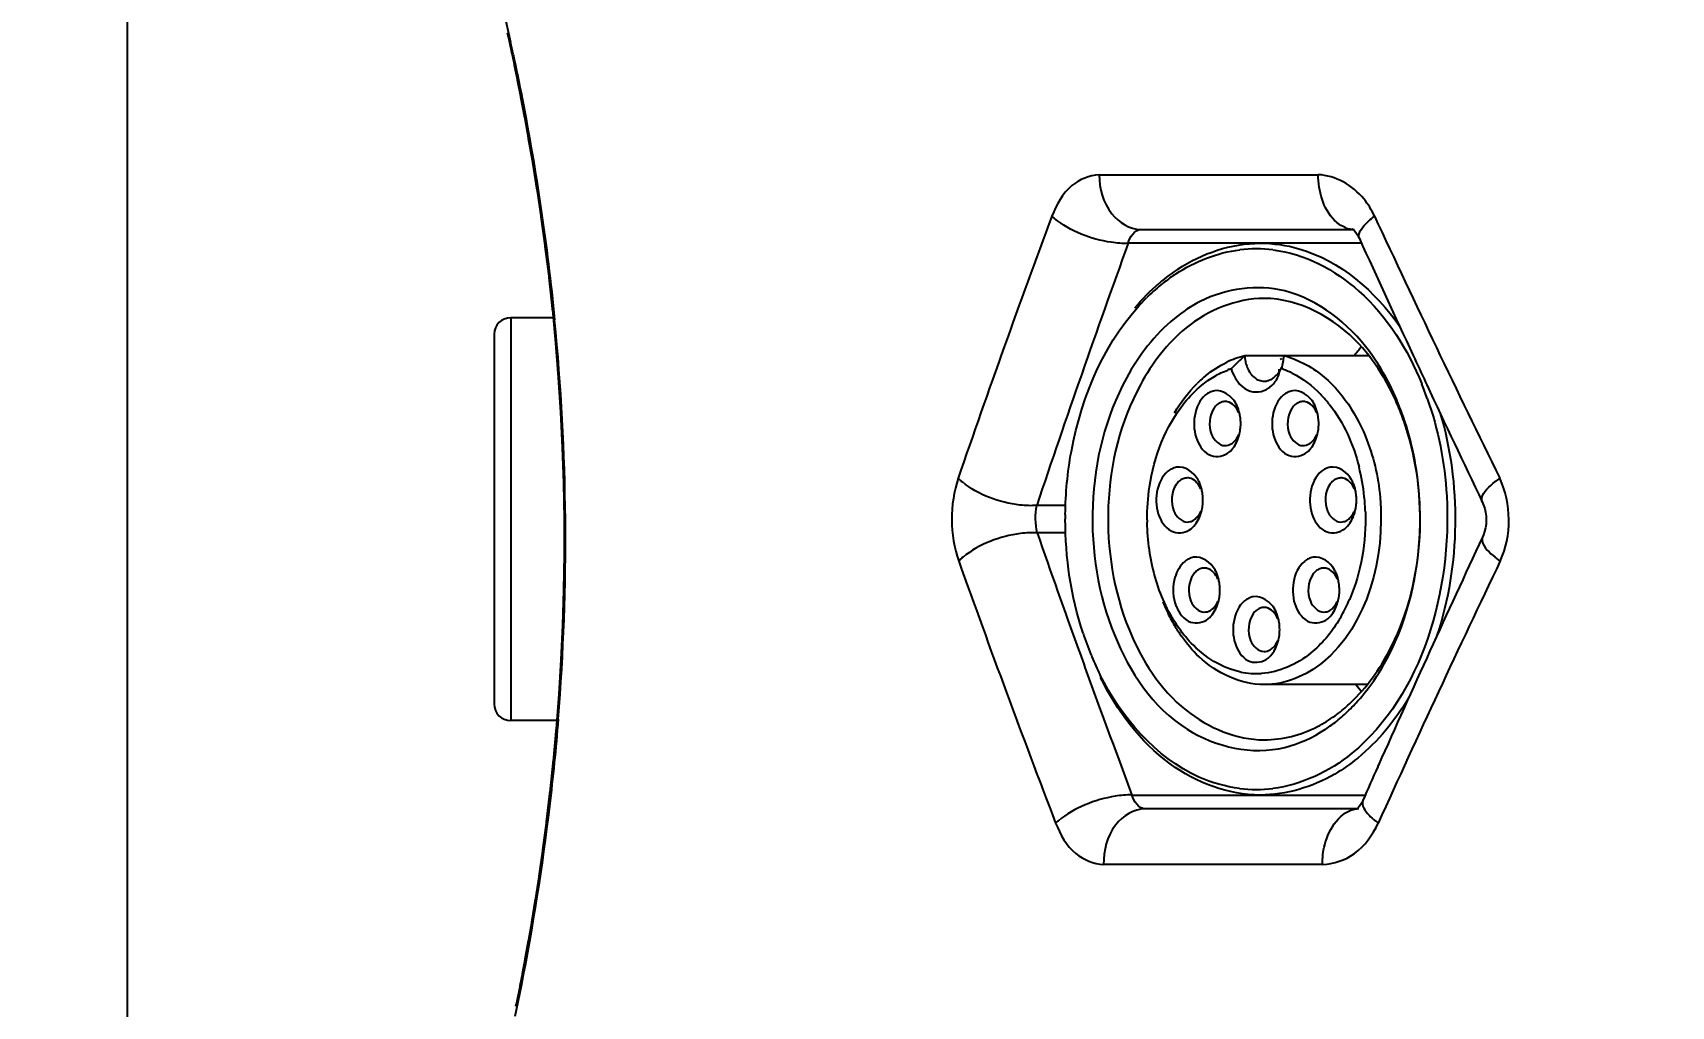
# Model space of a CAD drawing. Header units: millimetres. Extents: x 0 to 1173, y -4 to 841.
# Drawn here: x 241.274 to 244.246, y 508.465 to 510.229 of the extents above; entities that cross this region are included whole.
import ezdxf

# ---------------------------------------------------------------- set-up
doc = ezdxf.new("R2010")
doc.units = ezdxf.units.MM
doc.header["$LTSCALE"] = 65.395
doc.layers.get('0').update_dxf_attribs({"linetype": 'CONTINUOUS'})
for name, color, linetype in [('0_END_MODULE_W_CAM_SOLIFIED_BL2', 7, 'CONTINUOUS'), ('ALL_DRFT_GEOM', 7, 'CONTINUOUS'), ('DRAFT_DIMS', 7, 'CONTINUOUS')]:
    doc.layers.add(name, color=color, linetype=linetype)
doc.styles.get("Standard").update_dxf_attribs({"font": 'txt', "width": 0.8})
doc.dimstyles.new('DIMSTYLE_17', dxfattribs={"dimtxt": 6, "dimasz": 9, "dimexe": 0.5, "dimexo": 0, "dimgap": 1.5, "dimtad": 1, "dimlfac": 10, "dimzin": 0, "dimdsep": 46, "dimtxsty": 'Standard', "dimblk": '_FILLED', "dimblk1": '_FILLED', "dimblk2": '_FILLED', "dimcen": 0.09, "dimadec": 0, "dimazin": 0, "dimtp": 0.01, "dimtm": 0.01, "dimtfac": 1, "dimtofl": 0, "dimtmove": 0, "dimatfit": 3, "dimldrblk": '_FILLED', "dimfxl": 0, "dimtolj": 1, "dimtzin": 0, "dimarcsym": 0})

# ---------------------------------------------------------------- blocks, each defined once
blk = doc.blocks.new('_FILLED')
at = {"color": 0, "linetype": 'ByBlock'}
blk.add_solid([(0, 0), (-1, 0.16667), (-1, -0.16667)], dxfattribs=at)
blk = doc.blocks.new('*D28')
at = {"layer": 'DRAFT_DIMS', "color": 2, "linetype": 'Continuous'}
for p, q in [((241.446, 498.086), (241.446, 534.8956)), ((251.466, 498.086), (251.466, 534.8956)), ((241.446, 534.3956), (229.446, 534.3956)), ((229.446, 534.3956), (246.456, 534.3956)), ((305.1018, 534.3956), (246.456, 534.3956)), ((251.466, 534.3956), (305.1018, 534.3956))]:
    blk.add_line(p, q, dxfattribs=at)
at = {"layer": 'DRAFT_DIMS', "color": 2, "linetype": 'Continuous', "xscale": 9, "yscale": 9, "zscale": 9}
for p, rotation in [((241.446, 534.3956), 5.4e-08), ((251.466, 534.3956), 180.000000017)]:
    blk.add_blockref('_FILLED', p, dxfattribs=dict(at, rotation=rotation))
blk = doc.blocks.new('0_END_MODULE_W_CAM_SOLIFIED_BL2', base_point=(670.806, 355.8574))
at = {"layer": '0_END_MODULE_W_CAM_SOLIFIED_BL2', "color": 7, "linetype": 'Continuous'}
for p, q in [((242.1324, 510.25), (242.1409, 510.212)), ((242.1348, 510.2291), (242.1369, 510.2199)), ((242.1368, 510.2203), (242.1431, 510.1911)), ((242.1428, 510.1925), (242.1477, 510.1692)), ((242.1474, 510.1707), (242.1532, 510.1425)), ((242.1529, 510.144), (242.1594, 510.1112)), ((242.159, 510.113), (242.1662, 510.0755)), ((242.1658, 510.0775), (242.1734, 510.0356)), ((242.173, 510.0377), (242.1809, 509.9917)), ((242.1806, 509.9939), (242.1886, 509.944)), ((243.2084, 509.9718), (243.6055, 509.9718)), ((242.1882, 509.9464), (242.1962, 509.8931)), ((242.1958, 509.8956), (242.2035, 509.8393)), ((243.2836, 509.8727), (243.668, 509.8727)), ((242.2032, 509.8419), (242.2105, 509.7829)), ((243.684, 509.8477), (243.2608, 509.8477)), ((243.6786, 509.8594), (243.6801, 509.8563)), ((242.2101, 509.7855), (242.2168, 509.7242)), ((242.141, 509.7127), (242.141, 508.9827)), ((242.2179, 509.7127), (242.141, 509.7127)), ((242.111, 509.6826), (242.111, 509.0127)), ((243.6974, 509.6435), (243.4721, 509.6435)), ((243.5251, 509.6044), (243.5283, 509.6072)), ((243.8002, 509.5959), (243.8024, 509.5912)), ((243.095, 509.3727), (243.1475, 509.3727)), ((243.1475, 509.3227), (243.0959, 509.3227)), ((243.9357, 509.2718), (243.9262, 509.279)), ((243.6941, 509.0477), (243.5074, 509.0477)), ((242.2282, 509.0306), (242.2234, 508.9677)), ((242.2246, 508.9827), (242.141, 508.9827)), ((242.2236, 508.9703), (242.218, 508.9092)), ((242.2183, 508.9117), (242.212, 508.8528)), ((243.7147, 508.9018), (243.7133, 508.8985)), ((242.2123, 508.8554), (242.2056, 508.7991)), ((243.2677, 508.8477), (243.6908, 508.8477)), ((242.206, 508.8016), (242.1989, 508.7483)), ((243.6749, 508.8227), (243.2913, 508.8227)), ((243.6759, 508.8227), (243.6749, 508.822)), ((242.1993, 508.7507), (242.1921, 508.7008)), ((243.6132, 508.7218), (243.2162, 508.7218)), ((242.1924, 508.7031), (242.1853, 508.657)), ((242.1857, 508.6591), (242.1788, 508.6172)), ((242.1791, 508.6191), (242.1726, 508.5816)), ((242.1729, 508.5833), (242.1669, 508.5504)), ((242.1672, 508.5519), (242.1619, 508.5237)), ((242.1599, 508.5013), (242.1487, 508.4462)), ((242.1579, 508.5031), (242.1507, 508.4672)), ((242.1622, 508.5251), (242.1577, 508.5018)), ((242.1503, 508.4652), (242.151, 508.4683)), ((242.1507, 508.4672), (242.1503, 508.465))]:
    blk.add_line(p, q, dxfattribs=at)
for points in [[(243.668, 509.8731), (243.6675, 509.8733), (243.6674, 509.8733), (243.6681, 509.8729)], [(243.6681, 509.8729), (243.6694, 509.8719), (243.6713, 509.87), (243.6736, 509.8673), (243.6761, 509.8638), (243.6786, 509.8594)], [(242.2166, 509.7269), (242.2223, 509.6664), (242.2273, 509.6045), (242.2314, 509.5413), (242.2345, 509.4774), (242.2367, 509.413), (242.2378, 509.3482), (242.2379, 509.2835), (242.2369, 509.2192), (242.235, 509.1554), (242.2321, 509.0924), (242.2282, 509.0306)], [(243.4721, 509.6435), (243.4723, 509.6411), (243.4726, 509.6387), (243.473, 509.6363), (243.4734, 509.6339), (243.4739, 509.6316), (243.4745, 509.6293), (243.4752, 509.627), (243.4759, 509.6248), (243.4768, 509.6227)], [(243.903, 509.3793), (243.9055, 509.3733), (243.9075, 509.3669), (243.909, 509.3601), (243.9099, 509.3531), (243.9102, 509.3458), (243.9098, 509.3387), (243.9088, 509.3317), (243.9072, 509.3251), (243.9052, 509.319), (243.9035, 509.3151)], [(243.6865, 508.838), (243.6844, 508.8337), (243.682, 508.8297), (243.6797, 508.8266), (243.6777, 508.8243), (243.6761, 508.8228), (243.6759, 508.8227)]]:
    blk.add_lwpolyline(points, dxfattribs=at)
for centre, radius, start, end in [((237.7487, 509.2561), 4.495, 11.998, 12.2778), ((262.1887, 502.8105), 20.3406, 159.61166, 161.03268), ((243.2003, 509.9828), 0.116, 227.8205, 230.8086), ((243.8105, 509.7605), 0.1708, 127.0603, 129.2028), ((264.6877, 519.6392), 23.1318, 204.90843, 206.21264), ((243.6721, 509.9196), 0.047, 248.0901, 258.7305), ((243.6716, 509.9172), 0.0445, 258.7744, 265.2374), ((243.6714, 509.9158), 0.0432, 265.2468, 269.9894), ((262.6611, 502.8072), 20.6382, 160.05382, 161.45063), ((243.4932, 509.591), 0.2466, 82.9456, 96.953), ((264.9492, 519.5063), 23.3559, 204.40418, 204.97702), ((243.545, 509.5095), 0.3501, 129.2346, 130.597), ((243.5323, 509.5121), 0.3356, 127.8572, 129.2335), ((243.5345, 509.5226), 0.3333, 123.4234, 129.2656), ((243.5249, 509.5217), 0.3235, 123.3101, 127.8763), ((243.5466, 509.495), 0.3579, 129.2839, 134.8714), ((242.141, 509.6827), 0.03, 90, 180), ((238.1742, 509.3106), 4.0661, 355.4087, 5.6226), ((243.9377, 509.4362), 0.3382, 138.6139, 142.1195), ((243.5121, 509.4802), 0.1682, 109.5854, 115.5384), ((243.5092, 509.4882), 0.1597, 103.4228, 109.5836), ((243.5102, 509.6278), 0.03, 16.4281, 22.7892), ((243.5054, 509.488), 0.1599, 68.9467, 76.5525), ((265.0907, 519.572), 23.5118, 204.97653, 205.10643), ((243.5464, 509.4312), 0.2283, 133.679, 134.736), ((243.5384, 509.4398), 0.2166, 129.264, 133.7087), ((243.4961, 509.4753), 0.1528, 108.4784, 110.9601), ((243.5054, 509.6284), 0.031, 299.9404, 309.2794), ((243.4978, 509.6161), 0.0371, 359.3858, 5.2257), ((243.4891, 509.472), 0.1562, 63.8031, 71.4653), ((243.3643, 509.3917), 0.4181, 26.327, 30.6441), ((243.4885, 509.6231), 0.0466, 305.5349, 309.2432), ((243.445, 509.4143), 0.2295, 39.0688, 44.0296), ((243.3168, 509.3808), 0.4684, 22.1888, 26.4025), ((243.3391, 509.3791), 0.4463, 22.1894, 26.3339), ((243.2592, 509.3748), 0.5769, 19.403, 22.1947), ((265.2341, 519.6394), 23.6704, 205.11956, 205.68729), ((243.4368, 509.5406), 0.0203, 79.9674, 90.4509), ((243.4014, 509.5273), 0.0625, 22.1872, 29.0596), ((243.385, 509.5219), 0.0798, 10.2355, 15.7464), ((243.5783, 509.5406), 0.0203, 79.9674, 90.4509), ((243.5428, 509.5273), 0.0625, 22.1872, 29.0596), ((243.5264, 509.5219), 0.0798, 10.2355, 15.7464), ((243.4356, 509.4064), 0.2418, 38.262, 39.1046), ((243.3, 509.3738), 0.4865, 21.032, 22.2053), ((243.3113, 509.3679), 0.4763, 18.2133, 22.1823), ((243.2819, 509.3669), 0.5058, 18.1614, 21.0218), ((243.3783, 509.5206), 0.0866, 3.2925, 10.243), ((243.378, 509.5206), 0.0869, 356.6587, 3.3319), ((243.5197, 509.5206), 0.0866, 3.2925, 10.243), ((243.5195, 509.5206), 0.0869, 356.6587, 3.3319), ((243.4351, 509.5054), 0.0248, 299.9404, 309.2793), ((243.3908, 509.5191), 0.0739, 337.6933, 349.2989), ((243.5765, 509.5054), 0.0248, 299.9404, 309.2793), ((243.5323, 509.5191), 0.0739, 337.6933, 349.2989), ((243.3683, 509.4021), 0.0203, 79.9674, 90.4509), ((243.3328, 509.3888), 0.0625, 22.1872, 29.0596), ((243.6468, 509.4021), 0.0203, 79.9674, 90.4509), ((243.6113, 509.3888), 0.0625, 22.1872, 29.0596), ((243.3126, 509.3495), 0.3785, 5.8891, 14.1719), ((244.0495, 509.2631), 0.1959, 125.881, 129.1562), ((243.3164, 509.3834), 0.0798, 10.2355, 15.7464), ((243.3097, 509.3822), 0.0866, 3.2925, 10.243), ((243.595, 509.3834), 0.0798, 10.2355, 15.7464), ((243.5882, 509.3822), 0.0866, 3.2925, 10.243), ((243.2987, 509.3479), 0.3925, 1.8919, 5.9185), ((243.3223, 509.3806), 0.0739, 337.6933, 349.2989), ((243.3095, 509.3821), 0.0869, 356.6587, 3.3319), ((243.6008, 509.3806), 0.0739, 337.6933, 349.2989), ((243.588, 509.3821), 0.0869, 356.6587, 3.3319), ((243.198, 509.3477), 0.5923, 359.9823, 3.3937), ((243.8372, 509.3476), 0.6905, 179.2869, 179.9824), ((243.6919, 509.3476), 0.3966, 180.1579, 180.8018), ((243.3665, 509.367), 0.0248, 299.9404, 309.2793), ((243.6451, 509.367), 0.0248, 299.9404, 309.2793), ((243.1973, 509.3477), 0.593, 356.5846, 359.2594), ((243.1984, 509.3477), 0.5918, 359.2595, 359.9818), ((262.8112, 516.1835), 20.875, 199.18773, 199.80208), ((265.0206, 499.42), 23.3205, 154.89299, 156.00937), ((262.4641, 516.2202), 20.7109, 199.60261, 201.00376), ((264.6305, 499.3418), 22.9539, 154.36686, 155.6749), ((243.3992, 509.2388), 0.0203, 79.9674, 90.4509), ((243.3637, 509.2255), 0.0625, 22.1872, 29.0596), ((243.3473, 509.2201), 0.0798, 10.2355, 15.7464), ((243.6159, 509.2388), 0.0203, 79.9674, 90.4509), ((243.5804, 509.2255), 0.0625, 22.1872, 29.0596), ((243.564, 509.2201), 0.0798, 10.2355, 15.7464), ((243.3406, 509.2189), 0.0866, 3.2925, 10.243), ((243.3404, 509.2188), 0.0869, 356.6587, 3.3319), ((243.5573, 509.2189), 0.0866, 3.2925, 10.243), ((243.5571, 509.2188), 0.0869, 356.6587, 3.3319), ((243.6359, 509.3251), 0.3372, 202.1988, 205.2437), ((243.6173, 509.3161), 0.3166, 205.2137, 210.6289), ((243.3975, 509.2037), 0.0248, 299.9404, 309.2793), ((243.3532, 509.2173), 0.0739, 337.6933, 349.2989), ((243.5075, 509.1673), 0.0203, 79.9674, 90.4509), ((243.4721, 509.154), 0.0625, 22.1872, 29.0596), ((243.6142, 509.2037), 0.0248, 299.9404, 309.2793), ((243.5699, 509.2173), 0.0739, 337.6933, 349.2989), ((243.384, 509.3216), 0.3029, 330.7333, 336.6914), ((243.5925, 509.3015), 0.2878, 210.6366, 215.2099), ((243.4557, 509.1487), 0.0798, 10.2355, 15.7464), ((243.449, 509.1474), 0.0866, 3.2925, 10.243), ((243.4487, 509.1474), 0.0869, 356.6587, 3.3319), ((243.4044, 509.3104), 0.2797, 328.2645, 330.6882), ((243.7337, 509.323), 0.5837, 198.1489, 202.1815), ((243.4616, 509.1459), 0.0739, 337.6933, 349.2989), ((262.9871, 516.2466), 21.0618, 199.80139, 199.95407), ((243.7108, 509.314), 0.5591, 202.2074, 202.7193), ((243.6975, 509.3082), 0.5446, 202.7045, 206.4073), ((243.5058, 509.1322), 0.0248, 299.9404, 309.2793), ((243.4933, 509.2093), 0.1416, 258.4957, 273.6769), ((263.1603, 516.3097), 21.2461, 199.95473, 200.5619), ((243.9356, 509.2574), 0.3354, 218.7867, 221.4108), ((242.141, 509.0127), 0.03, 180, 270), ((243.4475, 509.2214), 0.3068, 309.2838, 314.8709), ((243.464, 509.2272), 0.2919, 309.2822, 314.7823), ((243.4245, 509.2445), 0.3394, 314.8629, 319.9899), ((243.4647, 509.2005), 0.2798, 303.3258, 309.2667), ((243.4776, 509.2108), 0.2706, 305.8413, 309.2435), ((264.7522, 499.5403), 23.0263, 156.02025, 156.1848), ((243.4933, 509.1043), 0.2466, 262.9456, 276.953), ((243.2088, 508.7098), 0.1179, 129.1817, 132.4446), ((243.6792, 508.7794), 0.0432, 90.0151, 95.6614), ((243.8139, 508.9302), 0.1664, 230.8047, 233.2599), ((242.247, 508.4452), 0.0987, 158.4345, 166.4324)]:
    blk.add_arc(centre, radius, start, end, dxfattribs=at)
for points, knots in [([(242.1455, 510.1905), (242.1511, 510.164), (242.1836, 510.0048), (242.2075, 509.8437), (242.2207, 509.7089)], [0, 0, 0, 0, 0.166695, 1, 1, 1, 1]), ([(243.2084, 509.9718), (243.1906, 509.9704), (243.1499, 509.9551), (243.1309, 509.9171), (243.1225, 509.8968)], [0, 0, 0, 0, 0.448722, 1, 1, 1, 1]), ([(243.2084, 509.9718), (243.2086, 509.9471), (243.2199, 509.9003), (243.2637, 509.8727), (243.2836, 509.8727)], [0, 0, 0, 0, 0.554026, 1, 1, 1, 1]), ([(243.6545, 509.876), (243.6473, 509.8789), (243.6164, 509.9013), (243.6056, 509.9425), (243.6055, 509.9718)], [0, 0, 0, 0, 0.21118, 1, 1, 1, 1]), ([(243.7075, 509.8968), (243.7023, 509.9078), (243.6804, 509.9453), (243.6367, 509.9709), (243.6055, 509.9718)], [0, 0, 0, 0, 0.281475, 1, 1, 1, 1]), ([(243.2608, 509.8477), (243.2507, 509.847), (243.2031, 509.8509), (243.156, 509.8692), (243.127, 509.8928)], [0, 0, 0, 0, 0.214673, 1, 1, 1, 1]), ([(243.6801, 509.8564), (243.6761, 509.8651), (243.6886, 509.8807), (243.6987, 509.8897), (243.7025, 509.8928)], [0, 0, 0, 0, 0.659966, 1, 1, 1, 1]), ([(243.5003, 509.8477), (243.5239, 509.8477), (243.6249, 509.8334), (243.7097, 509.7602), (243.7534, 509.6968)], [0, 0, 0, 0, 0.234443, 1, 1, 1, 1]), ([(243.5235, 509.8358), (243.5807, 509.8287), (243.6998, 509.766), (243.7677, 509.6554), (243.7933, 509.5927)], [0, 0, 0, 0, 0.459881, 1, 1, 1, 1]), ([(243.1468, 509.3562), (243.1473, 509.3944), (243.1603, 509.5348), (243.2208, 509.6758), (243.2941, 509.7486)], [0, 0, 0, 0, 0.269648, 1, 1, 1, 1]), ([(243.5449, 509.7612), (243.495, 509.7737), (243.4174, 509.7628), (243.3593, 509.7232), (243.3447, 509.7114)], [0, 0, 0, 0, 0.73315, 1, 1, 1, 1]), ([(243.724, 509.6048), (243.7113, 509.6262), (243.6603, 509.6983), (243.571, 509.7477), (243.5074, 509.7477)], [0, 0, 0, 0, 0.281736, 1, 1, 1, 1]), ([(243.7363, 509.5891), (243.7254, 509.6108), (243.6812, 509.6855), (243.606, 509.746), (243.5449, 509.7612)], [0, 0, 0, 0, 0.278726, 1, 1, 1, 1]), ([(243.3447, 509.7114), (243.3089, 509.6821), (243.1835, 509.5189), (243.1773, 509.2815), (243.236, 509.1377)], [0, 0, 0, 0, 0.229448, 1, 1, 1, 1]), ([(243.366, 509.6941), (243.3318, 509.6662), (243.2124, 509.5108), (243.2065, 509.2847), (243.2624, 509.1477)], [0, 0, 0, 0, 0.229446, 1, 1, 1, 1]), ([(243.5426, 509.6435), (243.5424, 509.6397), (243.5414, 509.6318), (243.5397, 509.6241), (243.5388, 509.6202)], [0, 0, 0, 0, 0.486211, 1, 1, 1, 1]), ([(243.5629, 509.6372), (243.5766, 509.632), (243.6336, 509.601), (243.6724, 509.5435), (243.6911, 509.4977)], [0, 0, 0, 0, 0.228311, 1, 1, 1, 1]), ([(243.4768, 509.6227), (243.4782, 509.6191), (243.4818, 509.6124), (243.4869, 509.6067), (243.4897, 509.6044)], [0, 0, 0, 0, 0.516955, 1, 1, 1, 1]), ([(243.4897, 509.6044), (243.4923, 509.6023), (243.4978, 509.5989), (243.5043, 509.5977), (243.5074, 509.5977)], [0, 0, 0, 0, 0.515512, 1, 1, 1, 1]), ([(243.5074, 509.5977), (243.5097, 509.5977), (243.5144, 509.5984), (243.5188, 509.6003), (243.5209, 509.6015)], [0, 0, 0, 0, 0.493869, 1, 1, 1, 1]), ([(243.5283, 509.6072), (243.5306, 509.6093), (243.535, 509.6139), (243.538, 509.6196), (243.539, 509.6227)], [0, 0, 0, 0, 0.490809, 1, 1, 1, 1]), ([(243.4171, 509.5803), (243.4143, 509.5798), (243.4086, 509.5779), (243.4036, 509.5747), (243.4013, 509.5728)], [0, 0, 0, 0, 0.490672, 1, 1, 1, 1]), ([(243.5586, 509.5803), (243.5557, 509.5798), (243.5501, 509.5779), (243.5451, 509.5747), (243.5427, 509.5728)], [0, 0, 0, 0, 0.490672, 1, 1, 1, 1]), ([(243.2953, 509.3465), (243.2952, 509.3665), (243.3005, 509.4412), (243.3285, 509.516), (243.3632, 509.5588)], [0, 0, 0, 0, 0.26559, 1, 1, 1, 1]), ([(243.4225, 509.5555), (243.4214, 509.5546), (243.4193, 509.5526), (243.4176, 509.5503), (243.4167, 509.5491)], [0, 0, 0, 0, 0.485286, 1, 1, 1, 1]), ([(243.4367, 509.5608), (243.4342, 509.5608), (243.429, 509.5598), (243.4245, 509.5572), (243.4225, 509.5555)], [0, 0, 0, 0, 0.489627, 1, 1, 1, 1]), ([(243.4618, 509.5435), (243.4614, 509.5448), (243.4607, 509.5473), (243.4598, 509.5497), (243.4593, 509.5509)], [0, 0, 0, 0, 0.505625, 1, 1, 1, 1]), ([(243.5639, 509.5555), (243.5629, 509.5546), (243.5608, 509.5526), (243.559, 509.5503), (243.5581, 509.5491)], [0, 0, 0, 0, 0.485286, 1, 1, 1, 1]), ([(243.5781, 509.5608), (243.5756, 509.5608), (243.5705, 509.5598), (243.566, 509.5572), (243.5639, 509.5555)], [0, 0, 0, 0, 0.489627, 1, 1, 1, 1]), ([(243.6032, 509.5435), (243.6029, 509.5448), (243.6021, 509.5473), (243.6012, 509.5497), (243.6007, 509.5509)], [0, 0, 0, 0, 0.505625, 1, 1, 1, 1]), ([(243.8033, 509.5664), (243.8233, 509.5096), (243.8673, 509.2895), (243.7947, 509.028), (243.6665, 508.9233)], [0, 0, 0, 0, 0.266547, 1, 1, 1, 1]), ([(243.4635, 509.5053), (243.4638, 509.507), (243.4643, 509.5104), (243.4646, 509.5138), (243.4648, 509.5155)], [0, 0, 0, 0, 0.497947, 1, 1, 1, 1]), ([(243.6049, 509.5053), (243.6052, 509.507), (243.6058, 509.5104), (243.6061, 509.5138), (243.6062, 509.5155)], [0, 0, 0, 0, 0.497947, 1, 1, 1, 1]), ([(243.6696, 509.02), (243.6981, 509.0482), (243.7971, 509.1934), (243.8054, 509.3903), (243.7637, 509.5167)], [0, 0, 0, 0, 0.231615, 1, 1, 1, 1]), ([(243.3858, 509.4909), (243.3906, 509.4791), (243.4068, 509.4565), (243.4353, 509.462), (243.4437, 509.4689)], [0, 0, 0, 0, 0.537223, 1, 1, 1, 1]), ([(243.4367, 509.4809), (243.4385, 509.4809), (243.4423, 509.4815), (243.4458, 509.483), (243.4475, 509.4839)], [0, 0, 0, 0, 0.493869, 1, 1, 1, 1]), ([(243.4508, 509.4862), (243.4519, 509.4871), (243.454, 509.4891), (243.4558, 509.4914), (243.4566, 509.4926)], [0, 0, 0, 0, 0.485286, 1, 1, 1, 1]), ([(243.4566, 509.4926), (243.4575, 509.4939), (243.4592, 509.4966), (243.4605, 509.4994), (243.4611, 509.5009)], [0, 0, 0, 0, 0.489626, 1, 1, 1, 1]), ([(243.5272, 509.4909), (243.532, 509.4791), (243.5482, 509.4565), (243.5767, 509.462), (243.5852, 509.4689)], [0, 0, 0, 0, 0.537223, 1, 1, 1, 1]), ([(243.5781, 509.4809), (243.58, 509.4809), (243.5837, 509.4815), (243.5873, 509.483), (243.5889, 509.4839)], [0, 0, 0, 0, 0.493869, 1, 1, 1, 1]), ([(243.5922, 509.4862), (243.5933, 509.4871), (243.5954, 509.4891), (243.5972, 509.4914), (243.5981, 509.4926)], [0, 0, 0, 0, 0.485286, 1, 1, 1, 1]), ([(243.5981, 509.4926), (243.5989, 509.4939), (243.6006, 509.4966), (243.6019, 509.4994), (243.6026, 509.5009)], [0, 0, 0, 0, 0.489626, 1, 1, 1, 1]), ([(243.6911, 509.4977), (243.7055, 509.4625), (243.7388, 509.3235), (243.6952, 509.1546), (243.6134, 509.0879)], [0, 0, 0, 0, 0.264737, 1, 1, 1, 1]), ([(242.9526, 509.4218), (242.9537, 509.4206), (242.9562, 509.4183), (242.9588, 509.4161), (242.9602, 509.415)], [0, 0, 0, 0, 0.480874, 1, 1, 1, 1]), ([(243.3486, 509.4418), (243.3457, 509.4413), (243.3401, 509.4394), (243.3351, 509.4362), (243.3328, 509.4344)], [0, 0, 0, 0, 0.490672, 1, 1, 1, 1]), ([(243.3681, 509.4223), (243.3656, 509.4223), (243.3605, 509.4213), (243.356, 509.4187), (243.354, 509.417)], [0, 0, 0, 0, 0.489627, 1, 1, 1, 1]), ([(243.6271, 509.4418), (243.6243, 509.4413), (243.6186, 509.4394), (243.6136, 509.4362), (243.6113, 509.4344)], [0, 0, 0, 0, 0.490672, 1, 1, 1, 1]), ([(243.6467, 509.4223), (243.6442, 509.4223), (243.639, 509.4213), (243.6345, 509.4187), (243.6325, 509.417)], [0, 0, 0, 0, 0.489627, 1, 1, 1, 1]), ([(243.095, 509.3727), (243.0849, 509.3716), (243.0372, 509.3738), (242.9892, 509.3913), (242.9602, 509.415)], [0, 0, 0, 0, 0.213229, 1, 1, 1, 1]), ([(243.354, 509.417), (243.3529, 509.4161), (243.3508, 509.4141), (243.349, 509.4119), (243.3481, 509.4106)], [0, 0, 0, 0, 0.485286, 1, 1, 1, 1]), ([(243.3932, 509.405), (243.3929, 509.4063), (243.3921, 509.4088), (243.3912, 509.4112), (243.3907, 509.4124)], [0, 0, 0, 0, 0.505625, 1, 1, 1, 1]), ([(243.6325, 509.417), (243.6314, 509.4161), (243.6293, 509.4141), (243.6275, 509.4119), (243.6267, 509.4106)], [0, 0, 0, 0, 0.485286, 1, 1, 1, 1]), ([(243.6718, 509.405), (243.6714, 509.4063), (243.6706, 509.4088), (243.6697, 509.4112), (243.6693, 509.4124)], [0, 0, 0, 0, 0.505625, 1, 1, 1, 1]), ([(243.903, 509.3793), (243.902, 509.3814), (243.9023, 509.3971), (243.9162, 509.4071), (243.9258, 509.415)], [0, 0, 0, 0, 0.153083, 1, 1, 1, 1]), ([(243.3881, 509.3541), (243.389, 509.3554), (243.3906, 509.3581), (243.392, 509.3609), (243.3926, 509.3624)], [0, 0, 0, 0, 0.489626, 1, 1, 1, 1]), ([(243.3949, 509.3669), (243.3953, 509.3685), (243.3958, 509.3719), (243.3961, 509.3753), (243.3962, 509.377)], [0, 0, 0, 0, 0.497947, 1, 1, 1, 1]), ([(243.6666, 509.3541), (243.6675, 509.3554), (243.6692, 509.3581), (243.6705, 509.3609), (243.6711, 509.3624)], [0, 0, 0, 0, 0.489626, 1, 1, 1, 1]), ([(243.6735, 509.3669), (243.6738, 509.3685), (243.6743, 509.3719), (243.6746, 509.3753), (243.6747, 509.377)], [0, 0, 0, 0, 0.497947, 1, 1, 1, 1]), ([(243.3172, 509.3524), (243.322, 509.3407), (243.3382, 509.318), (243.3667, 509.3235), (243.3752, 509.3304)], [0, 0, 0, 0, 0.537223, 1, 1, 1, 1]), ([(243.3681, 509.3424), (243.37, 509.3425), (243.3738, 509.343), (243.3773, 509.3445), (243.3789, 509.3455)], [0, 0, 0, 0, 0.493869, 1, 1, 1, 1]), ([(243.3822, 509.3478), (243.3833, 509.3486), (243.3854, 509.3507), (243.3872, 509.3529), (243.3881, 509.3541)], [0, 0, 0, 0, 0.485286, 1, 1, 1, 1]), ([(243.5958, 509.3524), (243.6006, 509.3407), (243.6168, 509.318), (243.6453, 509.3235), (243.6537, 509.3304)], [0, 0, 0, 0, 0.537223, 1, 1, 1, 1]), ([(243.6467, 509.3424), (243.6485, 509.3425), (243.6523, 509.343), (243.6558, 509.3445), (243.6575, 509.3455)], [0, 0, 0, 0, 0.493869, 1, 1, 1, 1]), ([(243.6608, 509.3478), (243.6619, 509.3486), (243.664, 509.3507), (243.6658, 509.3529), (243.6666, 509.3541)], [0, 0, 0, 0, 0.485286, 1, 1, 1, 1]), ([(243.0959, 509.3227), (243.0859, 509.3235), (243.0382, 509.3206), (242.9906, 509.3027), (242.9616, 509.279)], [0, 0, 0, 0, 0.212344, 1, 1, 1, 1]), ([(243.6845, 509.0263), (243.6999, 509.0446), (243.7578, 509.1298), (243.7845, 509.2339), (243.7892, 509.3124)], [0, 0, 0, 0, 0.233393, 1, 1, 1, 1]), ([(243.9035, 509.3151), (243.9025, 509.3129), (243.903, 509.2971), (243.9166, 509.2868), (243.9262, 509.279)], [0, 0, 0, 0, 0.162561, 1, 1, 1, 1]), ([(242.9616, 509.279), (242.9601, 509.2779), (242.9574, 509.2755), (242.9547, 509.273), (242.9535, 509.2718)], [0, 0, 0, 0, 0.520652, 1, 1, 1, 1]), ([(243.3795, 509.2785), (243.3767, 509.278), (243.371, 509.2762), (243.366, 509.273), (243.3637, 509.2711)], [0, 0, 0, 0, 0.490672, 1, 1, 1, 1]), ([(243.5962, 509.2785), (243.5933, 509.278), (243.5877, 509.2762), (243.5827, 509.273), (243.5804, 509.2711)], [0, 0, 0, 0, 0.490672, 1, 1, 1, 1]), ([(243.3849, 509.2537), (243.3838, 509.2529), (243.3817, 509.2508), (243.3799, 509.2486), (243.3791, 509.2474)], [0, 0, 0, 0, 0.485286, 1, 1, 1, 1]), ([(243.399, 509.2591), (243.3965, 509.259), (243.3914, 509.258), (243.3869, 509.2554), (243.3849, 509.2537)], [0, 0, 0, 0, 0.489627, 1, 1, 1, 1]), ([(243.4242, 509.2418), (243.4238, 509.243), (243.423, 509.2455), (243.4221, 509.2479), (243.4216, 509.2491)], [0, 0, 0, 0, 0.505625, 1, 1, 1, 1]), ([(243.6016, 509.2537), (243.6005, 509.2529), (243.5984, 509.2508), (243.5966, 509.2486), (243.5957, 509.2474)], [0, 0, 0, 0, 0.485286, 1, 1, 1, 1]), ([(243.6157, 509.2591), (243.6132, 509.259), (243.6081, 509.258), (243.6036, 509.2554), (243.6016, 509.2537)], [0, 0, 0, 0, 0.489627, 1, 1, 1, 1]), ([(243.6408, 509.2418), (243.6405, 509.243), (243.6397, 509.2455), (243.6388, 509.2479), (243.6383, 509.2491)], [0, 0, 0, 0, 0.505625, 1, 1, 1, 1]), ([(243.4259, 509.2036), (243.4262, 509.2052), (243.4267, 509.2086), (243.427, 509.212), (243.4271, 509.2137)], [0, 0, 0, 0, 0.497947, 1, 1, 1, 1]), ([(243.6426, 509.2036), (243.6429, 509.2052), (243.6434, 509.2086), (243.6437, 509.212), (243.6438, 509.2137)], [0, 0, 0, 0, 0.497947, 1, 1, 1, 1]), ([(243.3456, 509.1965), (243.346, 509.1952), (243.3468, 509.1927), (243.3477, 509.1903), (243.3482, 509.1891)], [0, 0, 0, 0, 0.505625, 1, 1, 1, 1]), ([(243.3482, 509.1891), (243.353, 509.1774), (243.3692, 509.1547), (243.3977, 509.1602), (243.4061, 509.1671)], [0, 0, 0, 0, 0.537223, 1, 1, 1, 1]), ([(243.399, 509.1792), (243.4009, 509.1792), (243.4047, 509.1797), (243.4082, 509.1812), (243.4099, 509.1822)], [0, 0, 0, 0, 0.493869, 1, 1, 1, 1]), ([(243.4132, 509.1845), (243.4143, 509.1854), (243.4164, 509.1874), (243.4182, 509.1896), (243.419, 509.1909)], [0, 0, 0, 0, 0.485286, 1, 1, 1, 1]), ([(243.419, 509.1909), (243.4199, 509.1921), (243.4215, 509.1948), (243.4229, 509.1977), (243.4235, 509.1991)], [0, 0, 0, 0, 0.489626, 1, 1, 1, 1]), ([(243.4878, 509.2071), (243.485, 509.2066), (243.4794, 509.2047), (243.4743, 509.2015), (243.472, 509.1996)], [0, 0, 0, 0, 0.490672, 1, 1, 1, 1]), ([(243.4932, 509.1823), (243.4922, 509.1814), (243.4901, 509.1794), (243.4883, 509.1771), (243.4874, 509.1759)], [0, 0, 0, 0, 0.485286, 1, 1, 1, 1]), ([(243.5074, 509.1876), (243.5049, 509.1876), (243.4997, 509.1866), (243.4953, 509.184), (243.4932, 509.1823)], [0, 0, 0, 0, 0.489627, 1, 1, 1, 1]), ([(243.5648, 509.1891), (243.5696, 509.1774), (243.5858, 509.1547), (243.6143, 509.1602), (243.6228, 509.1671)], [0, 0, 0, 0, 0.537223, 1, 1, 1, 1]), ([(243.6157, 509.1792), (243.6176, 509.1792), (243.6214, 509.1797), (243.6249, 509.1812), (243.6265, 509.1822)], [0, 0, 0, 0, 0.493869, 1, 1, 1, 1]), ([(243.6299, 509.1845), (243.6309, 509.1854), (243.633, 509.1874), (243.6348, 509.1896), (243.6357, 509.1909)], [0, 0, 0, 0, 0.485286, 1, 1, 1, 1]), ([(243.6357, 509.1909), (243.6366, 509.1921), (243.6382, 509.1948), (243.6396, 509.1977), (243.6402, 509.1991)], [0, 0, 0, 0, 0.489626, 1, 1, 1, 1]), ([(243.4651, 509.0705), (243.431, 509.0775), (243.3873, 509.1054), (243.3578, 509.1429), (243.3504, 509.1538)], [0, 0, 0, 0, 0.726261, 1, 1, 1, 1]), ([(243.5325, 509.1703), (243.5321, 509.1716), (243.5314, 509.174), (243.5305, 509.1765), (243.53, 509.1777)], [0, 0, 0, 0, 0.505625, 1, 1, 1, 1]), ([(243.236, 509.1377), (243.2632, 509.0712), (243.3403, 508.952), (243.4864, 508.9195), (243.5447, 508.934)], [0, 0, 0, 0, 0.544769, 1, 1, 1, 1]), ([(243.2624, 509.1477), (243.285, 509.0923), (243.3461, 508.9946), (243.457, 508.9477), (243.5074, 508.9477)], [0, 0, 0, 0, 0.542476, 1, 1, 1, 1]), ([(243.5074, 509.0477), (243.4646, 509.0477), (243.4046, 509.0768), (243.3668, 509.1221), (243.3574, 509.1356)], [0, 0, 0, 0, 0.722505, 1, 1, 1, 1]), ([(243.5274, 509.1194), (243.5282, 509.1207), (243.5299, 509.1234), (243.5312, 509.1262), (243.5318, 509.1277)], [0, 0, 0, 0, 0.489626, 1, 1, 1, 1]), ([(243.5342, 509.1321), (243.5345, 509.1338), (243.5351, 509.1372), (243.5354, 509.1406), (243.5355, 509.1423)], [0, 0, 0, 0, 0.497947, 1, 1, 1, 1]), ([(243.4565, 509.1177), (243.4613, 509.1059), (243.4775, 509.0833), (243.506, 509.0888), (243.5145, 509.0957)], [0, 0, 0, 0, 0.537223, 1, 1, 1, 1]), ([(243.5074, 509.1077), (243.5092, 509.1077), (243.513, 509.1083), (243.5165, 509.1098), (243.5182, 509.1107)], [0, 0, 0, 0, 0.493869, 1, 1, 1, 1]), ([(243.5215, 509.113), (243.5226, 509.1139), (243.5247, 509.1159), (243.5265, 509.1182), (243.5274, 509.1194)], [0, 0, 0, 0, 0.485286, 1, 1, 1, 1]), ([(243.463, 508.8595), (243.4376, 508.8627), (243.3285, 508.8938), (243.248, 508.989), (243.2097, 509.066)], [0, 0, 0, 0, 0.22902, 1, 1, 1, 1]), ([(243.5003, 508.8477), (243.4427, 508.8477), (243.3169, 508.8956), (243.2405, 509.0007), (243.2107, 509.0609)], [0, 0, 0, 0, 0.461767, 1, 1, 1, 1]), ([(242.2272, 508.9851), (242.223, 508.9324), (242.2065, 508.7703), (242.181, 508.6093), (242.1599, 508.5013)], [0, 0, 0, 0, 0.324607, 1, 1, 1, 1]), ([(243.6771, 508.9147), (243.664, 508.904), (243.612, 508.8672), (243.5472, 508.8477), (243.5003, 508.8477)], [0, 0, 0, 0, 0.264348, 1, 1, 1, 1]), ([(243.2677, 508.8477), (243.2575, 508.8482), (243.2101, 508.8435), (243.1633, 508.8248), (243.1343, 508.8012)], [0, 0, 0, 0, 0.21347, 1, 1, 1, 1]), ([(243.6865, 508.838), (243.6825, 508.8292), (243.6947, 508.8134), (243.7049, 508.8043), (243.7088, 508.8012)], [0, 0, 0, 0, 0.662669, 1, 1, 1, 1]), ([(243.1293, 508.7968), (243.1379, 508.7764), (243.1574, 508.7385), (243.1982, 508.7231), (243.2162, 508.7218)], [0, 0, 0, 0, 0.551772, 1, 1, 1, 1]), ([(243.2913, 508.8227), (243.2712, 508.8227), (243.2269, 508.7943), (243.216, 508.7468), (243.2162, 508.7218)], [0, 0, 0, 0, 0.446114, 1, 1, 1, 1]), ([(243.6132, 508.7218), (243.6131, 508.7338), (243.6165, 508.7733), (243.6461, 508.8196), (243.6749, 508.8225)], [0, 0, 0, 0, 0.2936, 1, 1, 1, 1]), ([(243.6132, 508.7218), (243.6336, 508.7231), (243.6786, 508.7369), (243.7039, 508.7759), (243.7144, 508.7968)], [0, 0, 0, 0, 0.466061, 1, 1, 1, 1])]:
    blk.add_open_spline(points, degree=3, knots=knots, dxfattribs=at)
for points in [[(243.2608, 509.8477), (243.2638, 509.8585), (243.2723, 509.8727), (243.2836, 509.8727)], [(243.3473, 509.792), (243.3818, 509.8147), (243.4223, 509.8308), (243.4634, 509.8358)], [(243.3509, 509.8008), (243.3945, 509.8295), (243.4481, 509.8477), (243.5003, 509.8477)], [(243.2731, 509.7307), (243.2865, 509.7467), (243.3013, 509.7617), (243.3171, 509.7753)], [(243.5074, 509.7477), (243.457, 509.7477), (243.405, 509.726), (243.366, 509.6941)], [(243.4013, 509.6075), (243.413, 509.617), (243.4259, 509.6254), (243.4396, 509.6319)], [(243.4721, 509.6435), (243.4636, 509.6361), (243.4555, 509.6283), (243.4477, 509.6202)], [(243.3942, 509.5902), (243.4015, 509.5961), (243.4092, 509.6015), (243.4172, 509.6062)], [(243.4172, 509.6062), (243.425, 509.6108), (243.4331, 509.6147), (243.4415, 509.6179)], [(243.4477, 509.6202), (243.4524, 509.6045), (243.4628, 509.5882), (243.4776, 509.5813)], [(243.518, 509.587), (243.5266, 509.594), (243.5347, 509.6046), (243.5349, 509.6157)], [(243.5581, 509.6122), (243.5774, 509.6027), (243.595, 509.5893), (243.61, 509.5738)], [(243.3449, 509.5405), (243.3562, 509.5597), (243.3699, 509.5777), (243.3857, 509.5934)], [(243.3632, 509.5588), (243.3725, 509.5702), (243.3828, 509.5809), (243.3942, 509.5902)], [(243.4013, 509.5728), (243.3798, 509.5552), (243.3753, 509.5166), (243.3858, 509.4909)], [(243.456, 509.5576), (243.4487, 509.5707), (243.4319, 509.583), (243.4171, 509.5803)], [(243.4776, 509.5813), (243.4891, 509.5758), (243.5052, 509.5778), (243.5156, 509.5852)], [(243.5427, 509.5728), (243.5212, 509.5552), (243.5167, 509.5166), (243.5272, 509.4909)], [(243.5974, 509.5576), (243.5902, 509.5707), (243.5733, 509.583), (243.5586, 509.5803)], [(243.4167, 509.5491), (243.4074, 509.5359), (243.4061, 509.5158), (243.4122, 509.5009)], [(243.4612, 509.5409), (243.4576, 509.5497), (243.4497, 509.5588), (243.4404, 509.5605)], [(243.5581, 509.5491), (243.5489, 509.5359), (243.5475, 509.5158), (243.5536, 509.5009)], [(243.6026, 509.5409), (243.599, 509.5497), (243.5912, 509.5588), (243.5818, 509.5605)], [(243.6254, 509.5561), (243.6515, 509.5231), (243.6693, 509.483), (243.6796, 509.4422)], [(243.8263, 509.5412), (243.8647, 509.4119), (243.863, 509.2647), (243.8208, 509.1365)], [(243.7892, 509.3828), (243.7863, 509.4308), (243.7776, 509.4789), (243.7626, 509.5246)], [(243.4122, 509.5009), (243.4162, 509.4911), (243.4261, 509.4808), (243.4367, 509.4809)], [(243.4437, 509.4689), (243.4507, 509.4746), (243.4558, 509.4827), (243.4593, 509.491)], [(243.5536, 509.5009), (243.5576, 509.4911), (243.5676, 509.4808), (243.5781, 509.4809)], [(243.5852, 509.4689), (243.5921, 509.4746), (243.5973, 509.4827), (243.6007, 509.491)], [(242.9526, 509.4218), (242.9368, 509.3743), (242.9373, 509.3191), (242.9535, 509.2718)], [(243.3328, 509.4344), (243.3112, 509.4168), (243.3067, 509.3781), (243.3172, 509.3524)], [(243.3875, 509.4192), (243.3802, 509.4323), (243.3633, 509.4445), (243.3486, 509.4418)], [(243.3926, 509.4024), (243.389, 509.4112), (243.3812, 509.4204), (243.3718, 509.422)], [(243.6113, 509.4344), (243.5898, 509.4168), (243.5853, 509.3781), (243.5958, 509.3524)], [(243.666, 509.4192), (243.6587, 509.4323), (243.6419, 509.4445), (243.6271, 509.4418)], [(243.6711, 509.4024), (243.6675, 509.4112), (243.6597, 509.4204), (243.6503, 509.422)], [(243.9357, 509.2718), (243.9567, 509.3172), (243.9562, 509.3766), (243.9347, 509.4218)], [(243.3481, 509.4106), (243.3389, 509.3974), (243.3375, 509.3773), (243.3436, 509.3624)], [(243.6267, 509.4106), (243.6174, 509.3974), (243.6161, 509.3773), (243.6222, 509.3624)], [(243.0959, 509.3227), (243.0922, 509.3389), (243.0919, 509.3563), (243.095, 509.3727)], [(243.3436, 509.3624), (243.3476, 509.3526), (243.3576, 509.3424), (243.3681, 509.3424)], [(243.6222, 509.3624), (243.6261, 509.3526), (243.6361, 509.3424), (243.6467, 509.3424)], [(243.691, 509.3608), (243.6928, 509.307), (243.6836, 509.2512), (243.6622, 509.2017)], [(243.179, 509.1412), (243.1573, 509.2074), (243.1467, 509.2781), (243.1468, 509.3478)], [(243.3098, 509.2424), (243.3005, 509.2747), (243.2958, 509.3085), (243.2953, 509.3421)], [(243.3752, 509.3304), (243.3822, 509.3361), (243.3873, 509.3442), (243.3907, 509.3525)], [(243.6537, 509.3304), (243.6607, 509.3361), (243.6658, 509.3442), (243.6692, 509.3525)], [(243.3637, 509.2711), (243.3549, 509.2638), (243.3489, 509.2529), (243.3457, 509.2419)], [(243.4184, 509.2559), (243.4111, 509.269), (243.3943, 509.2812), (243.3795, 509.2785)], [(243.5804, 509.2711), (243.5588, 509.2535), (243.5543, 509.2148), (243.5648, 509.1891)], [(243.6351, 509.2559), (243.6278, 509.269), (243.6109, 509.2812), (243.5962, 509.2785)], [(243.3504, 509.1538), (243.3321, 509.1807), (243.3187, 509.2112), (243.3098, 509.2424)], [(243.3457, 509.2419), (243.3414, 509.2274), (243.3415, 509.211), (243.3456, 509.1965)], [(243.3791, 509.2474), (243.3698, 509.2341), (243.3684, 509.2141), (243.3746, 509.1991)], [(243.4235, 509.2391), (243.4199, 509.2479), (243.4121, 509.2571), (243.4027, 509.2587)], [(243.5957, 509.2474), (243.5865, 509.2341), (243.5851, 509.2141), (243.5912, 509.1991)], [(243.6402, 509.2391), (243.6366, 509.2479), (243.6288, 509.2571), (243.6194, 509.2587)], [(243.3746, 509.1991), (243.3785, 509.1894), (243.3885, 509.1791), (243.399, 509.1792)], [(243.4061, 509.1671), (243.4131, 509.1728), (243.4182, 509.1809), (243.4216, 509.1892)], [(243.472, 509.1996), (243.4505, 509.182), (243.446, 509.1434), (243.4565, 509.1177)], [(243.5267, 509.1844), (243.5194, 509.1975), (243.5026, 509.2098), (243.4878, 509.2071)], [(243.5319, 509.1677), (243.5283, 509.1765), (243.5205, 509.1856), (243.5111, 509.1873)], [(243.5912, 509.1991), (243.5952, 509.1894), (243.6052, 509.1791), (243.6157, 509.1792)], [(243.6228, 509.1671), (243.6298, 509.1728), (243.6349, 509.1809), (243.6383, 509.1892)], [(243.4874, 509.1759), (243.4781, 509.1627), (243.4768, 509.1426), (243.4829, 509.1277)], [(243.6423, 509.1633), (243.6288, 509.1416), (243.612, 509.1213), (243.5922, 509.1052)], [(243.4829, 509.1277), (243.4869, 509.1179), (243.4969, 509.1076), (243.5074, 509.1077)], [(243.5922, 509.1052), (243.5671, 509.0847), (243.5347, 509.0701), (243.5024, 509.068)], [(243.5145, 509.0957), (243.5214, 509.1014), (243.5265, 509.1095), (243.53, 509.1178)], [(243.6134, 509.0879), (243.5842, 509.0639), (243.5452, 509.0477), (243.5074, 509.0477)], [(243.7694, 509.0234), (243.7449, 508.9826), (243.7139, 508.9447), (243.6771, 508.9147)], [(243.6041, 508.9718), (243.6152, 508.9775), (243.6259, 508.9841), (243.6361, 508.9915)], [(243.5074, 508.9477), (243.5406, 508.9477), (243.5746, 508.9566), (243.6041, 508.9718)], [(243.5447, 508.934), (243.5707, 508.9405), (243.5959, 508.952), (243.6184, 508.9668)], [(243.6665, 508.9233), (243.626, 508.8902), (243.575, 508.8658), (243.5231, 508.8595)], [(243.2913, 508.8227), (243.2799, 508.8227), (243.2711, 508.8367), (243.2677, 508.8477)]]:
    blk.add_open_spline(points, degree=3, dxfattribs=at)

msp = doc.modelspace()

# ---------------------------------------------------------------- linework, layer by layer
at = {"layer": 'ALL_DRFT_GEOM', "color": 7, "linetype": 'Continuous'}
msp.add_circle((246.456, 323.1578), 190.295, dxfattribs=at)

# ---------------------------------------------------------------- block references
at = {"layer": '0_END_MODULE_W_CAM_SOLIFIED_BL2'}
msp.add_blockref('0_END_MODULE_W_CAM_SOLIFIED_BL2', (670.806, 355.8574), dxfattribs=at)

# ---------------------------------------------------------------- dimensions: what is measured, and where the dimension line sits
at = {"layer": 'DRAFT_DIMS', "color": 2, "linetype": 'Continuous'}
dim = msp.add_linear_dim(base=(251.466, 534.3956), p1=(241.446, 498.086), p2=(251.466, 498.086), text='%%c<>', dimstyle='DIMSTYLE_17', dxfattribs=at)
dim.commit()
dim.dimension.update_dxf_attribs({"geometry": '*D28', "text_midpoint": (268.3018, 534.3956), "dimtype": 160})

doc.saveas('drawing.dxf')
